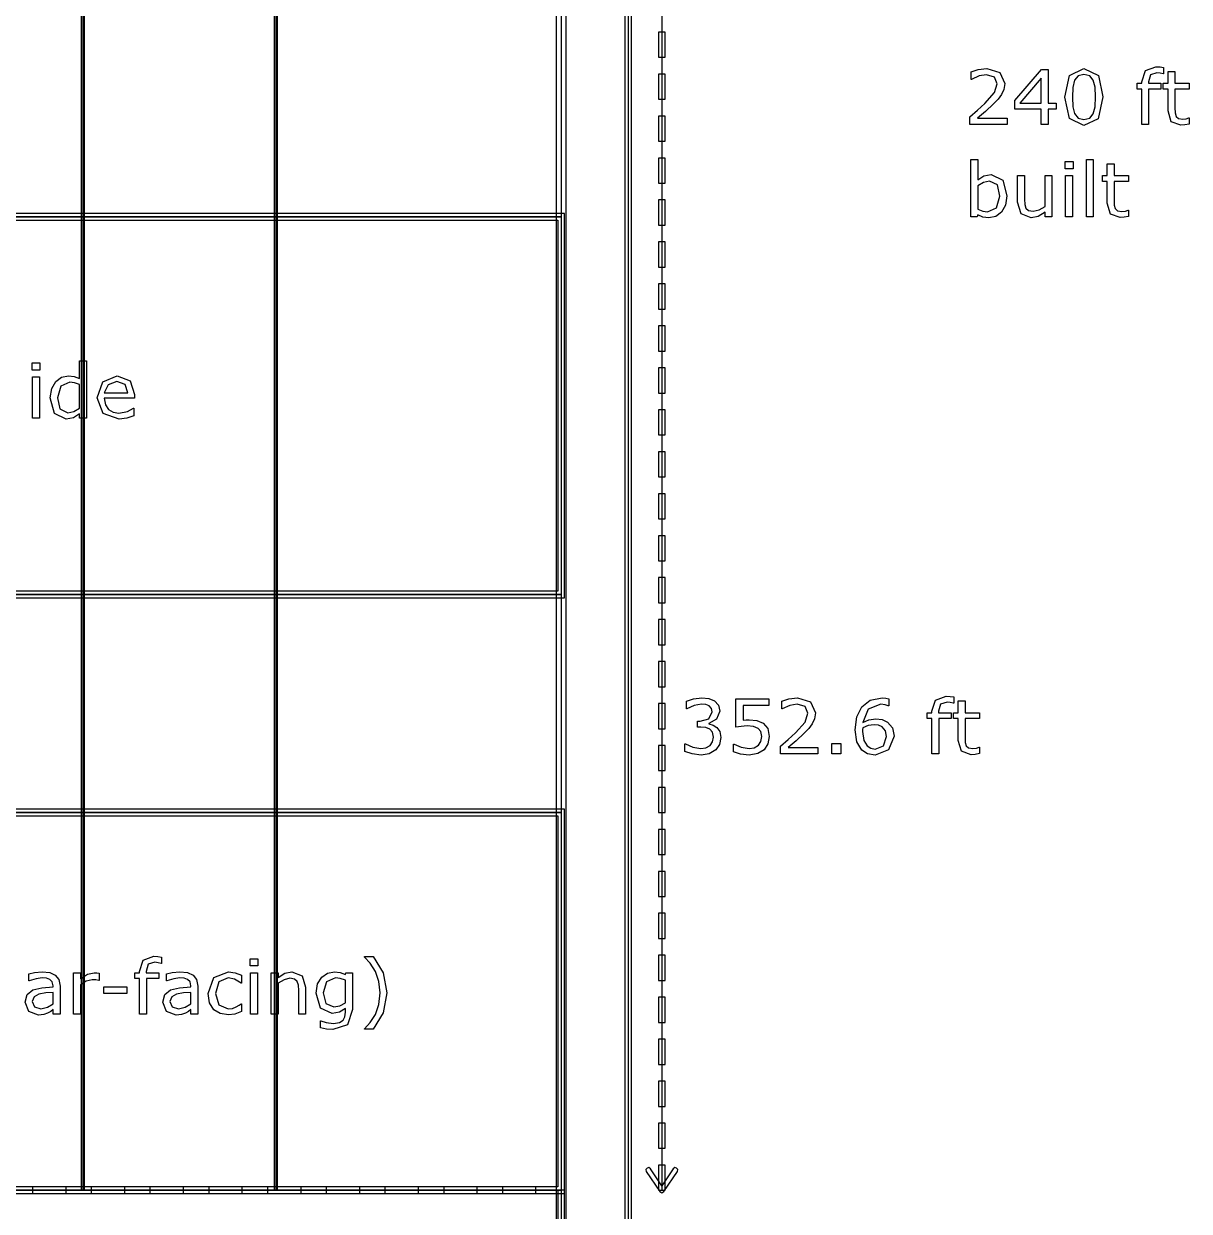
# Model space of a CAD drawing. Extents: x -3 to 198, y 3 to 612.
# Drawn here: x 53.96 to 90.71, y 531.65 to 569.09 of the extents above; entities that cross this region are included whole.
import ezdxf

# ---------------------------------------------------------------- set-up
doc = ezdxf.new("R2010")
doc.units = 0
doc.header["$MEASUREMENT"] = 0
doc.layers.add('Layer 1', color=7, linetype='Continuous')

msp = doc.modelspace()

# ---------------------------------------------------------------- linework, layer by layer
at = {"layer": 'Layer 1', "color": 7}
for points in [[(11.483006, 607.613322), (11.483006, 487.969096), (71.066891, 487.969096), (71.066891, 607.613322), (11.483006, 607.613322)], [(11.800298, 607.29603), (70.749597, 607.29603), (70.749597, 488.28639), (11.800298, 488.28639), (11.800298, 607.29603)], [(72.918972, 607.454676), (72.918972, 488.127743), (73.130844, 488.127743), (73.130844, 607.454676), (72.918972, 607.454676)], [(55.774303, 600.575518), (55.774303, 532.313104), (55.879723, 532.313104), (55.879723, 600.575518), (55.774303, 600.575518)], [(61.859712, 600.575518), (61.859712, 532.313104), (61.965132, 532.313104), (61.965132, 600.575518), (61.859712, 600.575518)], [(11.641652, 563.004732), (70.908244, 563.004732), (70.908244, 551.098497), (11.641652, 551.098497), (11.641652, 563.004732)], [(11.747589, 562.898796), (70.802308, 562.898796), (70.802308, 551.204433), (11.747589, 551.204433), (11.747589, 562.898796)], [(11.641652, 544.219339), (70.908244, 544.219339), (70.908244, 532.313104), (11.641652, 532.313104), (11.641652, 544.219339)], [(11.747589, 544.113403), (70.802308, 544.113403), (70.802308, 532.41904), (11.747589, 532.41904), (11.747589, 544.113403)], [(11.641652, 532.313104), (70.908244, 532.313104), (70.908244, 494.213152), (11.641652, 494.213152), (11.641652, 532.313104)]]:
    msp.add_lwpolyline(points, close=True, dxfattribs=at)
for points in [[(73.024908, 607.454676), (73.024908, 488.127743)], [(55.827013, 600.575518), (55.827013, 532.313104)], [(61.912422, 600.575518), (61.912422, 532.313104)], [(74.08324, 600.575518), (74.08324, 532.313104)], [(11.641652, 569.88389), (70.908244, 569.88389), (70.908244, 563.004732), (11.641652, 563.004732), (11.641652, 569.88389)], [(73.977304, 568.825558), (73.977304, 568.031809), (74.189176, 568.031809), (74.189176, 568.825558), (73.977304, 568.825558)], [(84.967446, 565.915145), (83.795426, 565.915145), (83.795426, 566.158154), (84.039596, 566.367442), (84.268651, 566.575568), (84.574448, 566.918571), (84.657001, 567.194134), (84.567471, 567.404586), (84.319811, 567.481326), (84.090756, 567.44412), (83.850073, 567.330172), (83.838458, 567.330172), (83.838458, 567.574345), (84.05821, 567.648759), (84.325637, 567.682477), (84.743051, 567.553414), (84.894205, 567.205762), (84.868619, 567.02089), (84.79537, 566.859272), (84.688399, 566.717422), (84.540732, 566.562778), (84.283772, 566.325585), (84.036114, 566.113969), (84.967452, 566.113969), (84.967446, 565.915145)], [(86.520837, 566.402324), (86.263877, 566.402324), (86.263877, 565.915145), (86.040635, 565.915145), (86.040635, 566.402324), (85.211617, 566.402324), (85.211617, 566.669749), (86.049938, 567.646433), (86.263877, 567.646433), (86.263877, 566.588358), (86.520837, 566.588358), (86.520837, 566.402324)], [(87.992839, 566.781371), (87.846337, 566.09653), (87.394038, 565.879101), (86.938254, 566.100017), (86.795239, 566.779046), (86.940579, 567.460397), (87.394038, 567.681313), (87.848663, 567.45691), (87.992839, 566.781371), (87.992839, 566.781371)], [(89.900858, 567.512721), (89.889243, 567.512721), (89.795062, 567.533649), (89.692743, 567.545265), (89.488104, 567.482479), (89.425318, 567.258073), (89.425318, 567.21389), (89.819481, 567.21389), (89.819481, 567.030182), (89.432295, 567.030182), (89.432295, 565.915145), (89.213705, 565.915145), (89.213705, 567.030193), (89.066038, 567.030193), (89.066038, 567.213901), (89.213705, 567.213901), (89.213705, 567.256922), (89.328811, 567.611551), (89.66135, 567.735963), (89.792737, 567.728978), (89.900869, 567.712706), (89.900858, 567.512721)], [(90.713599, 565.926773), (90.578723, 565.900029), (90.449662, 565.889578), (90.147355, 565.996549), (90.043873, 566.339549), (90.043873, 567.030206), (89.896207, 567.030206), (89.896207, 567.213914), (90.043873, 567.213914), (90.043873, 567.587148), (90.262464, 567.587148), (90.262464, 567.213914), (90.713599, 567.213914), (90.713599, 567.030206), (90.262464, 567.030206), (90.262464, 566.438382), (90.267121, 566.277925), (90.299678, 566.170957), (90.36944, 566.102356), (90.50664, 566.081427), (90.618262, 566.096535), (90.701979, 566.123277), (90.713594, 566.123277), (90.713599, 565.926773)], [(73.977304, 567.502643), (73.977304, 566.708894), (74.189176, 566.708894), (74.189176, 567.502643), (73.977304, 567.502643)], [(86.040635, 566.588358), (86.040635, 567.369706), (85.369745, 566.588358), (86.040635, 566.588358)], [(87.687045, 566.253496), (87.741692, 566.474413), (87.756799, 566.781371), (87.741692, 567.088327), (87.685881, 567.309243), (87.574261, 567.44412), (87.394038, 567.489467), (87.212655, 567.44412), (87.099872, 567.306918), (87.045222, 567.082514), (87.031278, 566.779046), (87.044058, 566.475574), (87.098705, 566.256984), (87.206837, 566.11862), (87.394035, 566.07095), (87.57542, 566.116294), (87.687042, 566.253496), (87.687045, 566.253496)], [(73.977304, 566.179728), (73.977304, 565.385979), (74.189176, 565.385979), (74.189176, 566.179728), (73.977304, 566.179728)], [(73.977304, 564.856813), (73.977304, 564.063064), (74.189176, 564.063064), (74.189176, 564.856813), (73.977304, 564.856813)], [(84.966282, 563.663993), (84.919774, 563.370989), (84.796526, 563.152398), (84.615141, 563.014035), (84.397715, 562.968688), (84.204701, 562.995429), (84.041922, 563.065195), (84.02797, 563.004732), (83.823331, 563.004732), (83.823331, 564.813921), (84.041922, 564.813921), (84.041922, 564.16745), (84.237258, 564.290698), (84.469803, 564.339532), (84.83257, 564.162799), (84.966282, 563.663993), (84.966282, 563.663993)], [(87.048712, 564.520917), (86.802216, 564.520917), (86.802216, 564.747646), (87.048712, 564.747646), (87.048712, 564.520917)], [(87.688206, 563.004732), (87.469616, 563.004732), (87.469616, 564.813921), (87.688206, 564.813921), (87.688206, 563.004732)], [(88.795113, 563.016347), (88.660239, 562.989603), (88.531178, 562.979152), (88.228871, 563.086123), (88.125387, 563.429123), (88.125387, 564.11978), (87.977724, 564.11978), (87.977724, 564.303488), (88.125387, 564.303488), (88.125387, 564.676722), (88.343981, 564.676722), (88.343981, 564.303488), (88.795113, 564.303488), (88.795113, 564.11978), (88.343981, 564.11978), (88.343981, 563.527955), (88.348637, 563.367499), (88.381194, 563.260531), (88.450957, 563.19193), (88.588159, 563.171001), (88.699779, 563.186109), (88.783495, 563.21285), (88.79511, 563.21285), (88.795113, 563.016347)], [(86.383638, 563.004732), (86.165044, 563.004732), (86.165044, 563.148909), (85.953431, 563.015196), (85.730189, 562.968688), (85.411605, 563.093097), (85.297657, 563.460519), (85.297657, 564.303488), (85.51625, 564.303488), (85.51625, 563.564), (85.525537, 563.394243), (85.565071, 563.274482), (85.646459, 563.200068), (85.7918, 563.176811), (85.976672, 563.220994), (86.165031, 563.333778), (86.165031, 564.303485), (86.383624, 564.303485), (86.383638, 563.004732)], [(87.034758, 563.004732), (86.816167, 563.004732), (86.816167, 564.303488), (87.034758, 564.303488), (87.034758, 563.004732)], [(84.740715, 563.658173), (84.663975, 564.010475), (84.416317, 564.131398), (84.223307, 564.089541), (84.041922, 563.983734), (84.041922, 563.239594), (84.201214, 563.181458), (84.353529, 563.165186), (84.637234, 563.283782), (84.740715, 563.658178), (84.740715, 563.658173)], [(73.977304, 563.533898), (73.977304, 562.740149), (74.189176, 562.740149), (74.189176, 563.533898), (73.977304, 563.533898)], [(11.535715, 563.110668), (11.535715, 550.992561), (71.01418, 550.992561), (71.01418, 563.110668), (11.535715, 563.110668)], [(73.977304, 562.210983), (73.977304, 561.417234), (74.189176, 561.417234), (74.189176, 562.210983), (73.977304, 562.210983)], [(73.977304, 560.888068), (73.977304, 560.094319), (74.189176, 560.094319), (74.189176, 560.888068), (73.977304, 560.888068)], [(73.977304, 559.565153), (73.977304, 558.771404), (74.189176, 558.771404), (74.189176, 559.565153), (73.977304, 559.565153)], [(54.470639, 558.170925), (54.22414, 558.170925), (54.22414, 558.397654), (54.470639, 558.397654), (54.470639, 558.170925)], [(55.942638, 556.65474), (55.724048, 556.65474), (55.724048, 556.790778), (55.527547, 556.664043), (55.30547, 556.618696), (54.935725, 556.797755), (54.799687, 557.294234), (54.846196, 557.588403), (54.974095, 557.808158), (55.157803, 557.943032), (55.376394, 557.98954), (55.557779, 557.967447), (55.724048, 557.901172), (55.724048, 558.463927), (55.942638, 558.463927), (55.942638, 556.65474)], [(73.977304, 558.242238), (73.977304, 557.448489), (74.189176, 557.448489), (74.189176, 558.242238), (73.977304, 558.242238)], [(54.456685, 556.65474), (54.238094, 556.65474), (54.238094, 557.953496), (54.456685, 557.953496), (54.456685, 556.65474)], [(57.459985, 557.281445), (56.50307, 557.281445), (56.539114, 557.072157), (56.637944, 556.926816), (56.780959, 556.843099), (56.964667, 556.815196), (57.23093, 556.867518), (57.422779, 556.972163), (57.434394, 556.972163), (57.434394, 556.733805), (57.208827, 556.655902), (56.966979, 556.624509), (56.462361, 556.798917), (56.280977, 557.29656), (56.454223, 557.802342), (56.912332, 557.98954), (57.316959, 557.836061), (57.459972, 557.400041), (57.459985, 557.281445)], [(55.724048, 556.974489), (55.724048, 557.71979), (55.565917, 557.774437), (55.413602, 557.789544), (55.127575, 557.661645), (55.025255, 557.298878), (55.104318, 556.946575), (55.357791, 556.826814), (55.546153, 556.86751), (55.724048, 556.974481), (55.724048, 556.974489)], [(57.24721, 557.448875), (57.160006, 557.715138), (56.90072, 557.809319), (56.620503, 557.705838), (56.50307, 557.448875), (57.24721, 557.448875)], [(73.977304, 556.919323), (73.977304, 556.125574), (74.189176, 556.125574), (74.189176, 556.919323), (73.977304, 556.919323)], [(73.977304, 555.596408), (73.977304, 554.802659), (74.189176, 554.802659), (74.189176, 555.596408), (73.977304, 555.596408)], [(73.977304, 554.273493), (73.977304, 553.479744), (74.189176, 553.479744), (74.189176, 554.273493), (73.977304, 554.273493)], [(73.977304, 552.950578), (73.977304, 552.156829), (74.189176, 552.156829), (74.189176, 552.950578), (73.977304, 552.950578)], [(73.977304, 551.627663), (73.977304, 550.833914), (74.189176, 550.833914), (74.189176, 551.627663), (73.977304, 551.627663)], [(11.641652, 551.098497), (70.908244, 551.098497), (70.908244, 544.219339), (11.641652, 544.219339), (11.641652, 551.098497)], [(73.977304, 550.304748), (73.977304, 549.510999), (74.189176, 549.510999), (74.189176, 550.304748), (73.977304, 550.304748)], [(73.977304, 548.981833), (73.977304, 548.188084), (74.189176, 548.188084), (74.189176, 548.981833), (73.977304, 548.981833)], [(75.819307, 546.905089), (75.911162, 546.779516), (75.947206, 546.584179), (75.904185, 546.36675), (75.783263, 546.194668), (75.577462, 546.073746), (75.319337, 546.035376), (75.035636, 546.070258), (74.806581, 546.144672), (74.806581, 546.387679), (74.824017, 546.387679), (75.056561, 546.279546), (75.314686, 546.236525), (75.470488, 546.260946), (75.604203, 546.333034), (75.683266, 546.445818), (75.71001, 546.601623), (75.679779, 546.7551), (75.598388, 546.851606), (75.471653, 546.900441), (75.311196, 546.914384), (75.206554, 546.914384), (75.206554, 547.107395), (75.287942, 547.107395), (75.569321, 547.180645), (75.675127, 547.396912), (75.648386, 547.506206), (75.573972, 547.58411), (75.467001, 547.625967), (75.33794, 547.637582), (75.10307, 547.598051), (74.868202, 547.486428), (74.856587, 547.486428), (74.856587, 547.729437), (75.076342, 547.803851), (75.343766, 547.838734), (75.567008, 547.815477), (75.741416, 547.741063), (75.868151, 547.606187), (75.911173, 547.421315), (75.808853, 547.169006), (75.569334, 547.034129), (75.569334, 547.017857), (75.697233, 546.978323), (75.819317, 546.905073), (75.819307, 546.905089)], [(77.47153, 546.621385), (77.427347, 546.390004), (77.306425, 546.203971), (77.106437, 546.078397), (76.839012, 546.035376), (76.565772, 546.065607), (76.343694, 546.136531), (76.343694, 546.381866), (76.359966, 546.381866), (76.583208, 546.278385), (76.834356, 546.236525), (76.993648, 546.259782), (77.132011, 546.341173), (77.208751, 546.460934), (77.235492, 546.622552), (77.2041, 546.773705), (77.119221, 546.872535), (76.971555, 546.934159), (76.778544, 546.952759), (76.580882, 546.938816), (76.418103, 546.91091), (76.418103, 547.802716), (77.459899, 547.802716), (77.459899, 547.599239), (76.642506, 547.599239), (76.642506, 547.138803), (76.744826, 547.145788), (76.835517, 547.14817), (77.082013, 547.123749), (77.276188, 547.040032), (77.420365, 546.874927), (77.471524, 546.621454), (77.47153, 546.621385)], [(78.999343, 546.07142), (77.827322, 546.07142), (77.827322, 546.314429), (78.071493, 546.523717), (78.300547, 546.731843), (78.606342, 547.074846), (78.688897, 547.350409), (78.599368, 547.560861), (78.351707, 547.637601), (78.122652, 547.600395), (77.881969, 547.486447), (77.870354, 547.486447), (77.870354, 547.73062), (78.090106, 547.805034), (78.357533, 547.838752), (78.774947, 547.709689), (78.926101, 547.362037), (78.900516, 547.177165), (78.827266, 547.015547), (78.720295, 546.873697), (78.572629, 546.719053), (78.315668, 546.48186), (78.068011, 546.270244), (78.999348, 546.270244), (78.999343, 546.07142)], [(81.405006, 546.633013), (81.230598, 546.201645), (80.805043, 546.035376), (80.572501, 546.074907), (80.387628, 546.192342), (80.232985, 546.448141), (80.179502, 546.831837), (80.228336, 547.239951), (80.386464, 547.556212), (80.650402, 547.760849), (81.027123, 547.835263), (81.142232, 547.829442), (81.236411, 547.808513), (81.236411, 547.586433), (81.224796, 547.586433), (81.125963, 547.61899), (80.992251, 547.635262), (80.59344, 547.478295), (80.420193, 547.05623), (80.612042, 547.145759), (80.831797, 547.177152), (81.025969, 547.156224), (81.199216, 547.074833), (81.352695, 546.895773), (81.405016, 546.633), (81.405006, 546.633013)], [(83.285122, 547.668985), (83.273507, 547.668985), (83.179328, 547.689914), (83.077009, 547.701529), (82.87237, 547.638744), (82.809584, 547.414337), (82.809584, 547.370155), (83.203744, 547.370155), (83.203744, 547.186447), (82.816559, 547.186447), (82.816559, 546.07142), (82.597968, 546.07142), (82.597968, 547.186468), (82.450304, 547.186468), (82.450304, 547.370176), (82.597968, 547.370176), (82.597968, 547.413197), (82.713078, 547.767826), (83.045616, 547.892238), (83.177003, 547.885253), (83.285135, 547.868981), (83.285122, 547.668985)], [(84.097863, 546.083038), (83.962986, 546.056294), (83.833925, 546.045816), (83.531618, 546.152787), (83.428137, 546.495787), (83.428137, 547.186444), (83.280471, 547.186444), (83.280471, 547.370152), (83.428137, 547.370152), (83.428137, 547.743386), (83.646727, 547.743386), (83.646727, 547.370152), (84.097863, 547.370152), (84.097863, 547.186444), (83.646727, 547.186444), (83.646727, 546.59462), (83.651384, 546.434163), (83.683938, 546.327195), (83.753701, 546.258594), (83.890903, 546.237665), (84.002523, 546.252773), (84.08624, 546.279515), (84.097855, 546.279515), (84.097863, 546.083038)], [(73.977304, 547.658918), (73.977304, 546.865169), (74.189176, 546.865169), (74.189176, 547.658918), (73.977304, 547.658918)], [(81.168974, 546.6237), (81.136417, 546.802759), (81.031774, 546.926007), (80.913175, 546.974841), (80.777137, 546.986456), (80.593429, 546.9632), (80.419021, 546.891109), (80.415529, 546.841113), (80.41447, 546.781815), (80.451679, 546.491136), (80.556321, 546.323703), (80.671431, 546.248127), (80.807469, 546.22487), (81.07257, 546.32719), (81.169074, 546.623681), (81.168974, 546.6237)], [(73.977304, 546.336003), (73.977304, 545.542254), (74.189176, 545.542254), (74.189176, 546.336003), (73.977304, 546.336003)], [(79.726041, 546.07142), (79.448152, 546.07142), (79.448152, 546.402794), (79.726041, 546.402794), (79.726041, 546.07142)], [(73.977304, 545.013088), (73.977304, 544.219339), (74.189176, 544.219339), (74.189176, 545.013088), (73.977304, 545.013088)], [(11.535715, 544.325275), (11.535715, 532.207168), (71.01418, 532.207168), (71.01418, 544.325275), (11.535715, 544.325275)], [(73.977304, 543.690173), (73.977304, 542.896424), (74.189176, 542.896424), (74.189176, 543.690173), (73.977304, 543.690173)], [(73.977304, 542.367258), (73.977304, 541.573509), (74.189176, 541.573509), (74.189176, 542.367258), (73.977304, 542.367258)], [(73.977304, 541.044343), (73.977304, 540.250594), (74.189176, 540.250594), (74.189176, 541.044343), (73.977304, 541.044343)], [(58.302375, 539.466923), (58.29076, 539.466923), (58.196579, 539.487851), (58.094259, 539.499467), (57.88962, 539.436681), (57.826835, 539.212275), (57.826835, 539.168092), (58.220997, 539.168092), (58.220997, 538.984384), (57.833812, 538.984384), (57.833812, 537.869347), (57.615218, 537.869347), (57.615218, 538.984395), (57.467555, 538.984395), (57.467555, 539.168103), (57.615218, 539.168103), (57.615218, 539.211124), (57.730328, 539.565753), (58.062866, 539.690165), (58.194253, 539.68318), (58.302385, 539.666908), (58.302375, 539.466923)], [(61.346373, 539.385532), (61.099877, 539.385532), (61.099877, 539.612261), (61.346373, 539.612261), (61.346373, 539.385532)], [(65.411236, 538.534421), (65.297288, 537.905391), (64.977542, 537.390306), (64.711279, 537.390306), (64.711279, 537.401921), (64.890338, 537.598419), (65.04963, 537.856544), (65.163576, 538.170477), (65.206597, 538.534408), (65.163576, 538.897178), (65.04963, 539.212272), (64.890338, 539.470397), (64.711279, 539.666897), (64.711279, 539.678513), (64.977542, 539.678513), (65.297288, 539.163428), (65.411236, 538.534398), (65.411236, 538.534421)], [(73.977304, 539.721428), (73.977304, 538.927679), (74.189176, 538.927679), (74.189176, 539.721428), (73.977304, 539.721428)], [(55.10839, 537.869347), (54.890961, 537.869347), (54.890961, 538.007711), (54.811895, 537.9519), (54.716553, 537.896088), (54.590979, 537.851906), (54.42471, 537.833306), (54.127054, 537.949577), (54.00497, 538.246071), (54.067756, 538.484428), (54.249141, 538.628605), (54.534006, 538.699532), (54.890961, 538.727435), (54.890961, 538.761156), (54.864217, 538.884404), (54.789803, 538.961141), (54.678183, 538.997188), (54.542145, 539.006474), (54.350296, 538.983218), (54.131705, 538.918106), (54.120064, 538.918106), (54.120064, 539.140184), (54.304936, 539.178554), (54.543293, 539.199482), (54.781651, 539.176226), (54.958384, 539.099486), (55.070007, 538.961122), (55.108376, 538.75067), (55.10839, 537.869347)], [(56.339706, 538.929745), (56.328091, 538.929745), (56.232748, 538.946017), (56.124616, 538.951838), (55.929277, 538.906491), (55.747895, 538.791382), (55.747895, 537.869347), (55.529304, 537.869347), (55.529304, 539.168103), (55.747895, 539.168103), (55.747895, 538.976254), (55.97695, 539.12392), (56.180424, 539.168103), (56.26298, 539.16461), (56.339717, 539.154133), (56.339706, 538.929745)], [(59.44998, 537.869347), (59.232551, 537.869347), (59.232551, 538.007711), (59.153485, 537.9519), (59.058143, 537.896088), (58.932569, 537.851906), (58.7663, 537.833306), (58.468644, 537.949577), (58.34656, 538.246071), (58.409346, 538.484428), (58.590731, 538.628605), (58.875597, 538.699532), (59.232551, 538.727435), (59.232551, 538.761156), (59.205807, 538.884404), (59.131393, 538.961141), (59.019773, 538.997188), (58.883735, 539.006474), (58.691886, 538.983218), (58.473295, 538.918106), (58.46168, 538.918106), (58.46168, 539.140184), (58.646552, 539.178554), (58.88491, 539.199482), (59.123267, 539.176226), (59.300001, 539.099486), (59.411623, 538.961122), (59.449993, 538.75067), (59.44998, 537.869347)], [(60.831288, 537.950738), (60.623162, 537.869347), (60.415036, 537.84028), (60.156911, 537.880975), (59.955762, 538.006547), (59.824373, 538.218163), (59.777864, 538.51698), (59.952272, 539.016949), (60.415036, 539.198334), (60.633626, 539.166941), (60.831288, 539.090202), (60.831288, 538.847193), (60.819673, 538.847193), (60.612711, 538.966954), (60.405746, 539.008811), (60.111577, 538.883237), (60.004609, 538.51698), (60.109252, 538.155374), (60.405746, 538.029803), (60.540623, 538.047239), (60.663871, 538.092586), (60.753398, 538.143746), (60.819673, 538.191419), (60.831288, 538.191419), (60.831288, 537.950738)], [(61.332419, 537.869347), (61.113828, 537.869347), (61.113828, 539.168103), (61.332419, 539.168103), (61.332419, 537.869347)], [(62.85093, 537.869347), (62.632339, 537.869347), (62.632339, 538.608835), (62.621888, 538.776266), (62.583518, 538.899514), (62.499802, 538.971605), (62.357951, 538.996026), (62.170753, 538.951843), (61.983555, 538.83906), (61.983555, 537.869347), (61.764965, 537.869347), (61.764965, 539.168103), (61.983555, 539.168103), (61.983555, 539.023926), (62.195169, 539.156477), (62.419575, 539.204147), (62.740485, 539.077412), (62.850943, 538.712319), (62.85093, 537.869347)], [(64.325255, 538.017013), (64.175265, 537.53216), (63.713666, 537.377516), (63.511353, 537.392624), (63.318342, 537.43332), (63.318342, 537.656561), (63.329984, 537.656561), (63.49974, 537.605402), (63.732282, 537.574009), (63.917154, 537.60075), (64.031102, 537.675164), (64.089236, 537.784461), (64.106672, 537.927476), (64.106672, 538.046073), (63.917149, 537.927476), (63.688094, 537.889106), (63.31835, 538.056537), (63.182312, 538.530926), (63.22882, 538.819279), (63.357881, 539.029731), (63.541592, 539.157631), (63.756695, 539.204139), (63.945054, 539.180882), (64.106672, 539.112281), (64.120616, 539.168092), (64.325252, 539.168092), (64.325255, 538.017013)], [(64.106664, 538.226301), (64.106664, 538.934397), (63.943885, 538.990208), (63.795057, 539.007644), (63.511353, 538.886719), (63.407872, 538.53558), (63.484611, 538.204206), (63.739246, 538.091422), (63.929931, 538.127466), (64.106664, 538.226296), (64.106664, 538.226301)], [(54.890961, 538.189096), (54.890961, 538.550701), (54.654929, 538.533265), (54.440987, 538.499547), (54.288672, 538.41583), (54.230535, 538.261189), (54.297975, 538.092594), (54.503775, 538.036783), (54.714227, 538.080966), (54.890961, 538.189101), (54.890961, 538.189096)], [(57.210584, 538.521631), (56.485047, 538.521631), (56.485047, 538.732083), (57.210584, 538.732083), (57.210584, 538.521631)], [(59.232551, 538.189096), (59.232551, 538.550701), (58.996519, 538.533265), (58.782577, 538.499547), (58.630262, 538.41583), (58.572125, 538.261189), (58.639565, 538.092594), (58.845365, 538.036783), (59.055817, 538.080966), (59.232551, 538.189101), (59.232551, 538.189096)], [(73.977304, 538.398513), (73.977304, 537.604764), (74.189176, 537.604764), (74.189176, 538.398513), (73.977304, 538.398513)], [(73.977304, 537.075598), (73.977304, 536.281849), (74.189176, 536.281849), (74.189176, 537.075598), (73.977304, 537.075598)], [(73.977304, 535.752683), (73.977304, 534.958934), (74.189176, 534.958934), (74.189176, 535.752683), (73.977304, 535.752683)], [(73.977304, 534.429768), (73.977304, 533.636019), (74.189176, 533.636019), (74.189176, 534.429768), (73.977304, 534.429768)], [(73.616084, 533.014352), (73.582165, 532.963923), (73.593859, 532.904283), (74.017089, 532.269178), (74.083235, 532.233686), (74.14938, 532.269178), (74.57261, 532.904283), (74.584304, 532.963923), (74.550385, 533.014352), (74.490745, 533.026046), (74.440316, 532.992127), (74.08324, 532.456249), (73.726156, 532.992132), (73.675725, 533.026053), (73.616084, 533.014357), (73.616084, 533.014352)], [(73.977304, 533.106853), (73.977304, 532.313104), (74.189176, 532.313104), (74.189176, 533.106853), (73.977304, 533.106853)], [(54.239515, 532.41904), (54.239515, 532.207168), (55.297847, 532.207168), (55.297847, 532.41904), (54.239515, 532.41904)], [(56.091596, 532.41904), (56.091596, 532.207168), (57.149928, 532.207168), (57.149928, 532.41904), (56.091596, 532.41904)], [(57.943677, 532.41904), (57.943677, 532.207168), (59.002009, 532.207168), (59.002009, 532.41904), (57.943677, 532.41904)], [(59.795758, 532.41904), (59.795758, 532.207168), (60.85409, 532.207168), (60.85409, 532.41904), (59.795758, 532.41904)], [(61.647839, 532.41904), (61.647839, 532.207168), (62.706171, 532.207168), (62.706171, 532.41904), (61.647839, 532.41904)], [(63.49992, 532.41904), (63.49992, 532.207168), (64.558252, 532.207168), (64.558252, 532.41904), (63.49992, 532.41904)], [(65.352001, 532.41904), (65.352001, 532.207168), (66.410333, 532.207168), (66.410333, 532.41904), (65.352001, 532.41904)], [(67.204082, 532.41904), (67.204082, 532.207168), (68.262414, 532.207168), (68.262414, 532.41904), (67.204082, 532.41904)], [(69.056163, 532.41904), (69.056163, 532.207168), (70.114495, 532.207168), (70.114495, 532.41904), (69.056163, 532.41904)], [(70.802308, 532.313104), (70.802308, 531.254772), (71.01418, 531.254772), (71.01418, 532.313104), (70.802308, 532.313104)]]:
    msp.add_lwpolyline(points, dxfattribs=at)

doc.saveas('drawing.dxf')
